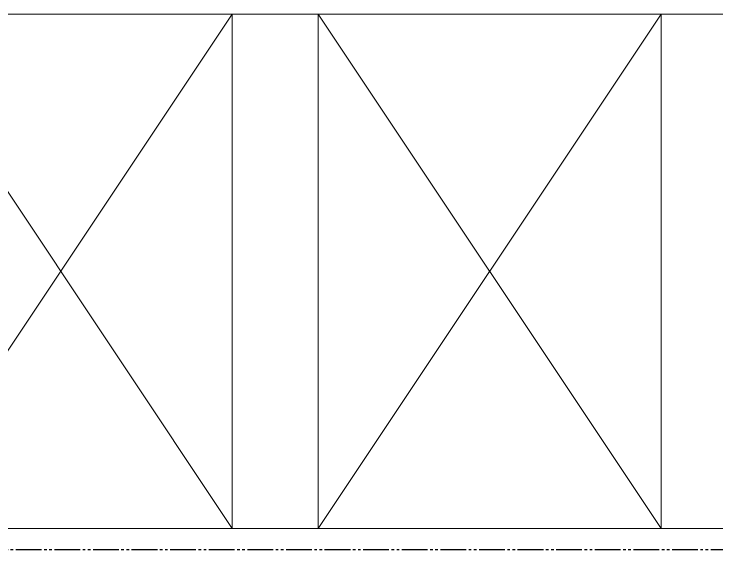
# Model space of a CAD drawing. Header units: millimetres. Extents: x 12881 to 26448, y 40 to 11902.
# Drawn here: x 16660 to 17479, y 8516 to 9141 of the extents above; entities that cross this region are included whole.
import ezdxf

# ---------------------------------------------------------------- set-up
doc = ezdxf.new("R2010")
doc.units = ezdxf.units.MM
doc.linetypes.add('EB_DASHDOTDOT', pattern=[45, 30, -3, 3, -3, 3, -3])
doc.layers.get('0').update_dxf_attribs({"lineweight": 35})
for name, color, linetype, lineweight in [('ACADA-B', 1, 'Continuous', 0), ('ACADDIM', 150, 'Continuous', 0), ('CAXA7', 30, 'EB_DASHDOTDOT', 25), ('尺寸线层', 3, 'Continuous', 18)]:
    doc.layers.add(name, color=color, linetype=linetype, lineweight=lineweight)

# ---------------------------------------------------------------- blocks, each defined once
blk = doc.blocks.new('*X12')
at = {"layer": 'ACADDIM', "color": 3, "linetype": 'Continuous', "lineweight": 9}
for p, q in [((173, 600), (-227, 600)), ((-227, 0), (-227, 600)), ((-227, 600), (173, 0)), ((-227, 0), (173, 600)), ((173, 0), (173, 600)), ((-227, 0), (173, 0))]:
    blk.add_line(p, q, dxfattribs=at)
blk = doc.blocks.new('CAXBLOCK7043_1')
at = {"layer": 'CAXA7'}
blk.add_line((2235.85, 750), (204.14, 750), dxfattribs=at)

msp = doc.modelspace()

# ---------------------------------------------------------------- linework, layer by layer
at = {"layer": 'ACADA-B', "linetype": 'Continuous', "lineweight": 0}
for p, q in [((15900.77, 9141.3), (17559.27, 9141.3)), ((15900.77, 8541.3), (17559.27, 8541.3))]:
    msp.add_line(p, q, dxfattribs=at)

# ---------------------------------------------------------------- block references
msp.add_blockref('CAXBLOCK7043_1', (16076.1, 7766.3))
at = {"layer": '尺寸线层'}
for p in [(16741.27, 8541.3), (17241.27, 8541.3)]:
    msp.add_blockref('*X12', p, dxfattribs=at)

doc.saveas('drawing.dxf')
